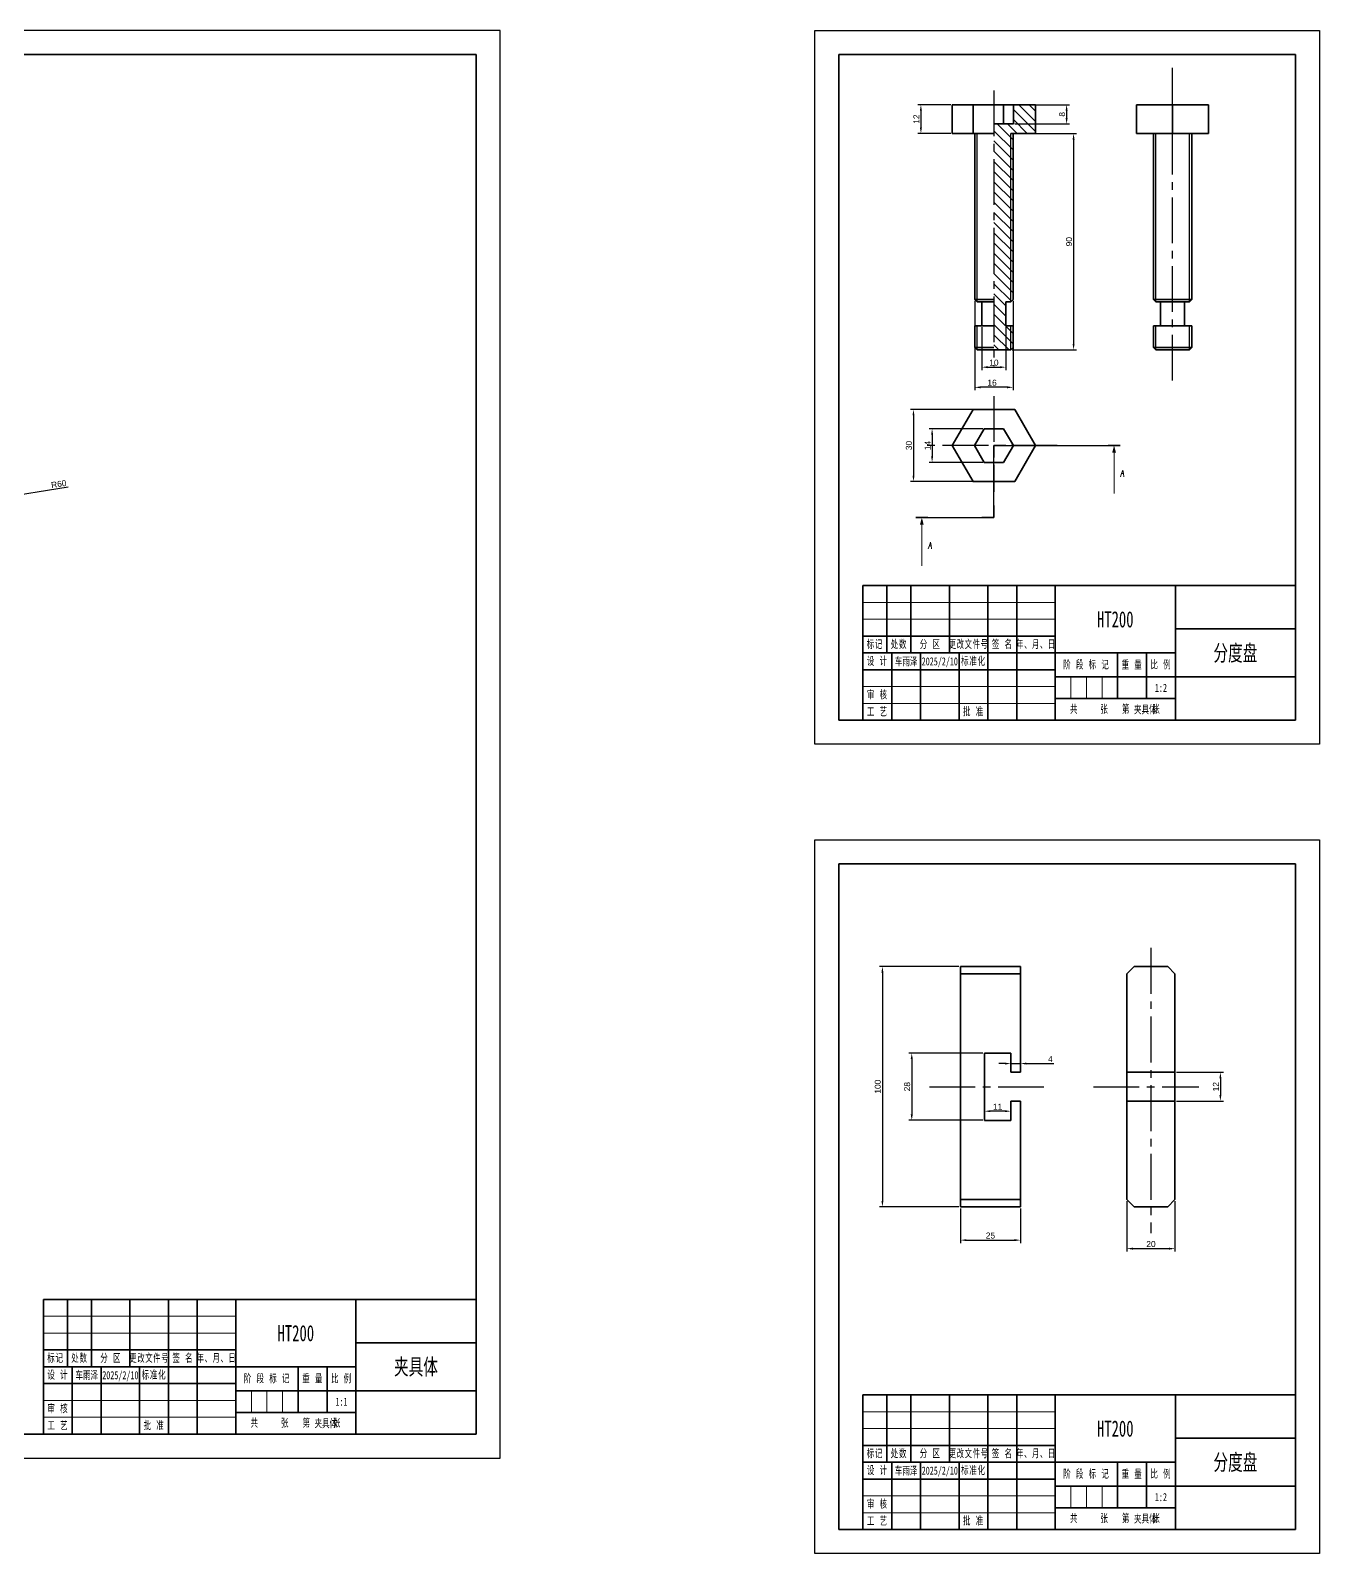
# Model space of a CAD drawing. Header units: millimetres. Extents: x 404 to 2877, y -584 to 1147.
# Drawn here: x 2340 to 2877, y 513 to 1147 of the extents above; entities that cross this region are included whole.
import ezdxf
from ezdxf.enums import TextEntityAlignment as Align

# ---------------------------------------------------------------- set-up
doc = ezdxf.new("R2010")
doc.units = ezdxf.units.MM
doc.linetypes.add('CENTER2', pattern=[28.575, 19.05, -3.175, 3.175, -3.175])
for name, color, linetype, lineweight in [('EB0', 7, 'Continuous', 35), ('粗实线', 50, 'Continuous', 35), ('细实线层', 7, 'Continuous', 18), ('边框', 7, 'Continuous', 35)]:
    doc.layers.add(name, color=color, linetype=linetype, lineweight=lineweight)
for name, color, linetype in [('剖面线', 3, 'Continuous'), ('标注层', 3, 'Continuous'), ('点画线', 1, 'CENTER2'), ('细实线', 7, 'Continuous')]:
    doc.layers.add(name, color=color, linetype=linetype)
doc.styles.get("Standard").update_dxf_attribs({"font": 'arial.ttf'})
doc.styles.add('UserTxtStyle1', font='SimSun.ttf', dxfattribs={"width": 0.667})
doc.styles.add('标准', font='SimSun.ttf', dxfattribs={"width": 0.667})
doc.dimstyles.new('ISO-25', dxfattribs={"dimtxt": 2.5, "dimasz": 2.5, "dimexe": 1.25, "dimexo": 0.625, "dimtad": 1, "dimtxsty": 'Standard', "dimcen": 2.5, "dimadec": 0, "dimazin": 0, "dimtfac": 1, "dimtmove": 0, "dimatfit": 3, "dimfxl": 1, "dimarcsym": 0})

# ---------------------------------------------------------------- blocks, each defined once
blk = doc.blocks.new('*D94')
at = {"layer": 'Defpoints', "color": 0, "transparency": 16777216}
for p in [(2298.99, 947.63), (2239.74, 938.19)]:
    blk.add_point(p, dxfattribs=at)
at = {"layer": '标注层', "color": 0, "lineweight": -2, "transparency": 16777216}
for p, q in [((2355.78, 956.67), (2301.46, 948.02)), ((2239.74, 938.19), (2298.99, 947.63))]:
    blk.add_line(p, q, dxfattribs=at)
at = {"layer": '标注层', "color": 0, "transparency": 16777216}
blk.add_solid([(2301.39, 948.43), (2301.52, 947.61), (2298.99, 947.63)], dxfattribs=at)
at = {"layer": '标注层', "color": 0, "transparency": 16777216, "insert": (2351.92, 957.98), "char_height": 2.5, "attachment_point": 5, "rotation": 9.04724}
blk.add_mtext('R60', dxfattribs=at)
blk = doc.blocks.new('$CAXA_TITLE_151E506F$')
at = {"layer": '细实线层', "linetype": 'Continuous', "lineweight": 18}
for p, q in [((-100, 49), (-180, 49)), ((-100, 42), (-180, 42)), ((-100, 14), (-180, 14)), ((-93.5, 18), (-93.5, 9)), ((-87, 18), (-87, 9)), ((-80.5, 18), (-80.5, 9)), ((-100, 7), (-180, 7))]:
    blk.add_line(p, q, dxfattribs=at)
at = {"layer": '边框', "linetype": 'Continuous', "lineweight": 35}
for p, q in [((-180, 56), (0, 56)), ((-180, 56), (-180, 0)), ((-170, 28), (-170, 56)), ((-160, 28), (-160, 56)), ((-144, 28), (-144, 56)), ((-128, 28), (-128, 56)), ((-116, 28), (-116, 56)), ((-100, 56), (-100, 0)), ((-50, 0), (-50, 56)), ((0, 56), (0, 0)), ((-100, 35), (-180, 35)), ((0, 38), (-50, 38)), ((-50, 28), (-180, 28)), ((-168, 0), (-168, 28)), ((-156, 0), (-156, 28)), ((-140, 0), (-140, 28)), ((-128, 0), (-128, 28)), ((-116, 0), (-116, 28)), ((-74, 28), (-74, 9)), ((-62, 28), (-62, 9)), ((-100, 21), (-180, 21)), ((-50, 18), (-100, 18)), ((0, 18), (-50, 18)), ((-50, 9), (-100, 9)), ((0, 0), (-180, 0))]:
    blk.add_line(p, q, dxfattribs=at)
at = {"layer": '边框', "attachment_point": 5, "line_spacing_factor": 1.15057, "style": 'UserTxtStyle1'}
for s, insert, char_height, width in [('\\T1.1;标记', (-175, 31.5), 3.353, 10), ('\\T1.1;处数', (-165, 31.5), 3.353, 10), ('\\T1.1;分 区', (-152, 31.5), 3.353, 16), ('\\T1.1;{\\W0.640781;更改文件号}', (-135.97, 31.5), 3.3528, 31.2584), ('\\T1.1;签 名', (-122, 31.5), 3.353, 12), ('\\T1.1;{\\W0.639309;年、月、日}', (-107.98, 31.5), 3.3528, 30.516), ('\\T1.1;设 计', (-174, 24.5), 3.353, 12), ('\\T1.1;设 计', (-174, 24.5), 3.353, 12), ('\\T1.1;标准化', (-134, 24.5), 3.353, 12), ('\\T1.1;阶 段 标 记', (-87, 23), 3.3528, 26), ('\\T1.1;重 量', (-68, 23), 3.353, 12), ('\\T1.1;比 例', (-56, 23), 3.353, 12), ('\\T1.1;审 核', (-174, 10.5), 3.353, 12), ('\\T1.1;共     张   第     张', (-75, 4.5), 3.3528, 50), ('\\T1.1;工 艺', (-174, 3.5), 3.353, 12), ('\\T1.1;批 准', (-134, 3.5), 3.353, 12)]:
    blk.add_mtext(s, dxfattribs=dict(at, insert=insert, char_height=char_height, width=width))
at = {"layer": '边框', "color": 0, "linetype": 'Continuous', "style": '标准'}
for tag, height, width, p in [('标记C', 3.35, 0.667, (-175, 52.5)), ('处数C', 3.35, 0.667, (-165, 52.5)), ('分区C', 3.35, 0.667, (-152, 52.5)), ('更改文件_编号C', 3.35, 0.45222, (-136, 52.5)), ('标记签名C', 3.35, 0.518563, (-122, 52.5)), ('标记_日期C', 3.35, 0.63526, (-108, 52.5)), ('单位名称', 6.71, 0.667, (-25, 47)), ('标记B', 3.35, 0.667, (-175, 45.5)), ('处数B', 3.35, 0.667, (-165, 45.5)), ('分区B', 3.35, 0.667, (-152, 45.5)), ('更改文件_编号B', 3.35, 0.45222, (-136, 45.5)), ('标记签名B', 3.35, 0.518563, (-122, 45.5)), ('标记_日期B', 3.35, 0.63526, (-108, 45.5)), ('材料名称', 6.71, 0.667, (-75, 42)), ('标记A', 3.35, 0.667, (-175, 38.5)), ('处数A', 3.35, 0.667, (-165, 38.5)), ('分区A', 3.35, 0.667, (-152, 38.5)), ('更改文件_编号A', 3.35, 0.451201, (-136, 38.5)), ('标记签名A', 3.35, 0.516738, (-122, 38.5)), ('标记_日期A', 3.35, 0.633251, (-108, 38.5)), ('图纸名称', 6.71, 0.667, (-25, 28)), ('设计_人员编号', 3.35, 0.359243, (-162, 24.5)), ('设计_日期', 3.35, 0.667, (-148, 24.5)), ('标准化_人员编号', 3.35, 0.31009, (-122, 24.5)), ('标准化_日期', 3.35, 0.580046, (-108, 24.5)), ('审核_人员编号', 3.35, 0.361231, (-162, 10.5)), ('审核_日期', 3.35, 0.667, (-148, 10.5)), ('阶段标记A', 3.35, 0.260662, (-96.75, 13.5)), ('阶段标记B', 3.35, 0.261591, (-90.25, 13.5)), ('阶段标记C', 3.35, 0.261591, (-83.75, 13.5)), ('阶段标记D', 3.35, 0.261591, (-77.25, 13.5)), ('重量', 3.35, 0.667, (-68, 13.5)), ('图纸比例', 3.35, 0.598211, (-56, 13.5)), ('图纸编号', 6.71, 0.667, (-25, 9)), ('页数', 3.35, 0.667, (-87.5, 4.5)), ('页码', 3.35, 0.667, (-62.5, 4.5)), ('工艺_人员编号', 3.35, 0.359023, (-162, 3.5)), ('工艺_日期', 3.35, 0.667, (-148, 3.5)), ('批准_人员编号', 3.35, 0.358147, (-122, 3.5)), ('批准_日期', 3.35, 0.667, (-108, 3.5))]:
    blk.add_attdef(tag, text='', height=height, dxfattribs=dict(at, width=width)).set_placement(p, align=Align.MIDDLE_CENTER)
blk = doc.blocks.new('*D173')
at = {"layer": 'Defpoints', "color": 0, "transparency": 16777216}
for p in [(2727.08, 757.25), (2694.64, 657.25), (2727.08, 657.25)]:
    blk.add_point(p, dxfattribs=at)
at = {"layer": '标注层', "color": 0, "lineweight": -2, "transparency": 16777216}
for p, q in [((2726.45, 757.25), (2693.39, 757.25)), ((2694.64, 754.75), (2694.64, 659.75)), ((2726.45, 657.25), (2693.39, 657.25))]:
    blk.add_line(p, q, dxfattribs=at)
at = {"layer": '标注层', "color": 0, "transparency": 16777216}
for points in [[(2694.22, 754.75), (2695.05, 754.75), (2694.64, 757.25)], [(2694.22, 659.75), (2695.05, 659.75), (2694.64, 657.25)]]:
    blk.add_solid(points, dxfattribs=at)
at = {"layer": '标注层', "color": 0, "transparency": 16777216, "insert": (2692.73, 707.25), "char_height": 2.5, "attachment_point": 5, "rotation": 90}
blk.add_mtext('100', dxfattribs=at)
blk = doc.blocks.new('*D174')
at = {"layer": 'Defpoints', "color": 0, "transparency": 16777216}
for p in [(2737.08, 721.25), (2706.84, 693.25), (2737.08, 693.25)]:
    blk.add_point(p, dxfattribs=at)
at = {"layer": '标注层', "color": 0, "lineweight": -2, "transparency": 16777216}
for p, q in [((2736.45, 721.25), (2705.59, 721.25)), ((2706.84, 718.75), (2706.84, 695.75)), ((2736.45, 693.25), (2705.59, 693.25))]:
    blk.add_line(p, q, dxfattribs=at)
at = {"layer": '标注层', "color": 0, "transparency": 16777216}
for points in [[(2706.42, 718.75), (2707.26, 718.75), (2706.84, 721.25)], [(2706.42, 695.75), (2707.26, 695.75), (2706.84, 693.25)]]:
    blk.add_solid(points, dxfattribs=at)
at = {"layer": '标注层', "color": 0, "transparency": 16777216, "insert": (2704.94, 707.25), "char_height": 2.5, "attachment_point": 5, "rotation": 90}
blk.add_mtext('28', dxfattribs=at)
blk = doc.blocks.new('*D175')
at = {"layer": 'Defpoints', "color": 0, "transparency": 16777216}
for p in [(2816.37, 713.25), (2816.37, 701.25), (2835.26, 701.25)]:
    blk.add_point(p, dxfattribs=at)
at = {"layer": '标注层', "color": 0, "lineweight": -2, "transparency": 16777216}
for p, q in [((2817, 713.25), (2836.51, 713.25)), ((2835.26, 710.75), (2835.26, 703.75)), ((2817, 701.25), (2836.51, 701.25))]:
    blk.add_line(p, q, dxfattribs=at)
at = {"layer": '标注层', "color": 0, "transparency": 16777216}
for points in [[(2834.84, 710.75), (2835.67, 710.75), (2835.26, 713.25)], [(2834.84, 703.75), (2835.67, 703.75), (2835.26, 701.25)]]:
    blk.add_solid(points, dxfattribs=at)
at = {"layer": '标注层', "color": 0, "transparency": 16777216, "insert": (2833.38, 707.25), "char_height": 2.5, "attachment_point": 5, "rotation": 90}
blk.add_mtext('12', dxfattribs=at)
blk = doc.blocks.new('*D176')
at = {"layer": 'Defpoints', "color": 0, "transparency": 16777216}
for p in [(2752.08, 716.86), (2748.08, 713.25), (2752.08, 713.25)]:
    blk.add_point(p, dxfattribs=at)
at = {"layer": '标注层', "color": 0, "lineweight": -2, "transparency": 16777216}
for p, q in [((2745.58, 716.86), (2743.08, 716.86)), ((2748.08, 713.87), (2748.08, 718.11)), ((2748.08, 716.86), (2752.08, 716.86)), ((2752.08, 713.87), (2752.08, 718.11)), ((2754.58, 716.86), (2766.02, 716.86))]:
    blk.add_line(p, q, dxfattribs=at)
at = {"layer": '标注层', "color": 0, "transparency": 16777216}
for points in [[(2745.58, 717.27), (2745.58, 716.44), (2748.08, 716.86)], [(2754.58, 717.27), (2754.58, 716.44), (2752.08, 716.86)]]:
    blk.add_solid(points, dxfattribs=at)
at = {"layer": '标注层', "color": 0, "transparency": 16777216, "insert": (2764.53, 718.73), "char_height": 2.5, "attachment_point": 5}
blk.add_mtext('4', dxfattribs=at)
blk = doc.blocks.new('*D177')
at = {"layer": 'Defpoints', "color": 0, "transparency": 16777216}
for p in [(2727.08, 657.25), (2752.08, 657.25), (2752.08, 643.4)]:
    blk.add_point(p, dxfattribs=at)
at = {"layer": '标注层', "color": 0, "lineweight": -2, "transparency": 16777216}
for p, q in [((2727.08, 656.62), (2727.08, 642.15)), ((2752.08, 656.62), (2752.08, 642.15)), ((2729.58, 643.4), (2749.58, 643.4))]:
    blk.add_line(p, q, dxfattribs=at)
at = {"layer": '标注层', "color": 0, "transparency": 16777216}
for points in [[(2729.58, 643.81), (2729.58, 642.98), (2727.08, 643.4)], [(2749.58, 643.81), (2749.58, 642.98), (2752.08, 643.4)]]:
    blk.add_solid(points, dxfattribs=at)
at = {"layer": '标注层', "color": 0, "transparency": 16777216, "insert": (2739.58, 645.3), "char_height": 2.5, "attachment_point": 5}
blk.add_mtext('25', dxfattribs=at)
blk = doc.blocks.new('*D178')
at = {"layer": 'Defpoints', "color": 0, "transparency": 16777216}
for p in [(2796.37, 660.25), (2816.37, 660.25), (2816.37, 639.86)]:
    blk.add_point(p, dxfattribs=at)
at = {"layer": '标注层', "color": 0, "lineweight": -2, "transparency": 16777216}
for p, q in [((2796.37, 659.62), (2796.37, 638.61)), ((2816.37, 659.62), (2816.37, 638.61)), ((2798.87, 639.86), (2813.87, 639.86))]:
    blk.add_line(p, q, dxfattribs=at)
at = {"layer": '标注层', "color": 0, "transparency": 16777216}
for points in [[(2798.87, 640.28), (2798.87, 639.44), (2796.37, 639.86)], [(2813.87, 640.28), (2813.87, 639.44), (2816.37, 639.86)]]:
    blk.add_solid(points, dxfattribs=at)
at = {"layer": '标注层', "color": 0, "transparency": 16777216, "insert": (2806.37, 641.76), "char_height": 2.5, "attachment_point": 5}
blk.add_mtext('20', dxfattribs=at)
blk = doc.blocks.new('*D179')
at = {"layer": 'Defpoints', "color": 0, "transparency": 16777216}
for p in [(2737.08, 701.25), (2748.08, 701.25), (2737.08, 697.05)]:
    blk.add_point(p, dxfattribs=at)
at = {"layer": '标注层', "color": 0, "lineweight": -2, "transparency": 16777216}
for p, q in [((2737.08, 700.62), (2737.08, 695.8)), ((2748.08, 700.62), (2748.08, 695.8)), ((2745.58, 697.05), (2739.58, 697.05))]:
    blk.add_line(p, q, dxfattribs=at)
at = {"layer": '标注层', "color": 0, "transparency": 16777216}
for points in [[(2739.58, 697.46), (2739.58, 696.63), (2737.08, 697.05)], [(2745.58, 697.46), (2745.58, 696.63), (2748.08, 697.05)]]:
    blk.add_solid(points, dxfattribs=at)
at = {"layer": '标注层', "color": 0, "transparency": 16777216, "insert": (2742.58, 698.93), "char_height": 2.5, "attachment_point": 5}
blk.add_mtext('11', dxfattribs=at)
blk = doc.blocks.new('*D180')
at = {"layer": 'Defpoints', "color": 0, "transparency": 16777216}
for p in [(2749.03, 1103.82), (2748.03, 1013.82), (2774.18, 1013.82)]:
    blk.add_point(p, dxfattribs=at)
at = {"layer": '标注层', "color": 0, "lineweight": -2, "transparency": 16777216}
for p, q in [((2749.66, 1103.82), (2775.43, 1103.82)), ((2774.18, 1101.32), (2774.18, 1016.32)), ((2748.66, 1013.82), (2775.43, 1013.82))]:
    blk.add_line(p, q, dxfattribs=at)
at = {"layer": '标注层', "color": 0, "transparency": 16777216}
for points in [[(2773.76, 1101.32), (2774.59, 1101.32), (2774.18, 1103.82)], [(2773.76, 1016.32), (2774.59, 1016.32), (2774.18, 1013.82)]]:
    blk.add_solid(points, dxfattribs=at)
at = {"layer": '标注层', "color": 0, "transparency": 16777216, "insert": (2772.28, 1058.82), "char_height": 2.5, "attachment_point": 5, "rotation": 90}
blk.add_mtext('90', dxfattribs=at)
blk = doc.blocks.new('*D181')
at = {"layer": 'Defpoints', "color": 0, "transparency": 16777216}
for p in [(2733.03, 1034.82), (2749.03, 1034.82), (2733.03, 998.23)]:
    blk.add_point(p, dxfattribs=at)
at = {"layer": '标注层', "color": 0, "lineweight": -2, "transparency": 16777216}
for p, q in [((2733.03, 1034.2), (2733.03, 996.98)), ((2749.03, 1034.2), (2749.03, 996.98)), ((2746.53, 998.23), (2735.53, 998.23))]:
    blk.add_line(p, q, dxfattribs=at)
at = {"layer": '标注层', "color": 0, "transparency": 16777216}
for points in [[(2735.53, 998.64), (2735.53, 997.81), (2733.03, 998.23)], [(2746.53, 998.64), (2746.53, 997.81), (2749.03, 998.23)]]:
    blk.add_solid(points, dxfattribs=at)
at = {"layer": '标注层', "color": 0, "transparency": 16777216, "insert": (2740.25, 1000.13), "char_height": 2.5, "attachment_point": 5}
blk.add_mtext('16', dxfattribs=at)
blk = doc.blocks.new('*D182')
at = {"layer": 'Defpoints', "color": 0, "transparency": 16777216}
for p in [(2736.03, 1023.82), (2746.03, 1023.82), (2746.03, 1006.6)]:
    blk.add_point(p, dxfattribs=at)
at = {"layer": '标注层', "color": 0, "lineweight": -2, "transparency": 16777216}
for p, q in [((2736.03, 1023.2), (2736.03, 1005.35)), ((2746.03, 1023.2), (2746.03, 1005.35)), ((2738.53, 1006.6), (2743.53, 1006.6))]:
    blk.add_line(p, q, dxfattribs=at)
at = {"layer": '标注层', "color": 0, "transparency": 16777216}
for points in [[(2738.53, 1007.02), (2738.53, 1006.18), (2736.03, 1006.6)], [(2743.53, 1007.02), (2743.53, 1006.18), (2746.03, 1006.6)]]:
    blk.add_solid(points, dxfattribs=at)
at = {"layer": '标注层', "color": 0, "transparency": 16777216, "insert": (2741.03, 1008.5), "char_height": 2.5, "attachment_point": 5}
blk.add_mtext('10', dxfattribs=at)
blk = doc.blocks.new('*D183')
at = {"layer": 'Defpoints', "color": 0, "transparency": 16777216}
for p in [(2749.69, 989.01), (2707.56, 959.01), (2749.69, 959.01)]:
    blk.add_point(p, dxfattribs=at)
at = {"layer": '标注层', "color": 0, "lineweight": -2, "transparency": 16777216}
for p, q in [((2749.07, 989.01), (2706.31, 989.01)), ((2707.56, 986.51), (2707.56, 961.51)), ((2749.07, 959.01), (2706.31, 959.01))]:
    blk.add_line(p, q, dxfattribs=at)
at = {"layer": '标注层', "color": 0, "transparency": 16777216}
for points in [[(2707.15, 986.51), (2707.98, 986.51), (2707.56, 989.01)], [(2707.15, 961.51), (2707.98, 961.51), (2707.56, 959.01)]]:
    blk.add_solid(points, dxfattribs=at)
at = {"layer": '标注层', "color": 0, "transparency": 16777216, "insert": (2705.66, 974.01), "char_height": 2.5, "attachment_point": 5, "rotation": 90}
blk.add_mtext('30', dxfattribs=at)
blk = doc.blocks.new('*D184')
at = {"layer": 'Defpoints', "color": 0, "transparency": 16777216}
for p in [(2736.99, 981.01), (2715.31, 967.01), (2736.99, 967.01)]:
    blk.add_point(p, dxfattribs=at)
at = {"layer": '标注层', "color": 0, "lineweight": -2, "transparency": 16777216}
for p, q in [((2736.36, 981.01), (2714.06, 981.01)), ((2715.31, 978.51), (2715.31, 969.51)), ((2736.36, 967.01), (2714.06, 967.01))]:
    blk.add_line(p, q, dxfattribs=at)
at = {"layer": '标注层', "color": 0, "transparency": 16777216}
for points in [[(2714.89, 978.51), (2715.73, 978.51), (2715.31, 981.01)], [(2714.89, 969.51), (2715.73, 969.51), (2715.31, 967.01)]]:
    blk.add_solid(points, dxfattribs=at)
at = {"layer": '标注层', "color": 0, "transparency": 16777216, "insert": (2713.43, 974.01), "char_height": 2.5, "attachment_point": 5, "rotation": 90}
blk.add_mtext('14', dxfattribs=at)
blk = doc.blocks.new('*D185')
at = {"layer": 'Defpoints', "color": 0, "transparency": 16777216}
for p in [(2749.11, 1115.82), (2749.11, 1107.82), (2771.28, 1107.82)]:
    blk.add_point(p, dxfattribs=at)
at = {"layer": '标注层', "color": 0, "lineweight": -2, "transparency": 16777216}
for p, q in [((2749.74, 1115.82), (2772.53, 1115.82)), ((2771.28, 1113.32), (2771.28, 1110.32)), ((2749.74, 1107.82), (2772.53, 1107.82))]:
    blk.add_line(p, q, dxfattribs=at)
at = {"layer": '标注层', "color": 0, "transparency": 16777216}
for points in [[(2770.86, 1113.32), (2771.7, 1113.32), (2771.28, 1115.82)], [(2770.86, 1110.32), (2771.7, 1110.32), (2771.28, 1107.82)]]:
    blk.add_solid(points, dxfattribs=at)
at = {"layer": '标注层', "color": 0, "transparency": 16777216, "insert": (2769.38, 1111.82), "char_height": 2.5, "attachment_point": 5, "rotation": 90}
blk.add_mtext('8', dxfattribs=at)
blk = doc.blocks.new('*D186')
at = {"layer": 'Defpoints', "color": 0, "transparency": 16777216}
for p in [(2723.71, 1115.82), (2710.65, 1103.82), (2723.71, 1103.82)]:
    blk.add_point(p, dxfattribs=at)
at = {"layer": '标注层', "color": 0, "lineweight": -2, "transparency": 16777216}
for p, q in [((2723.09, 1115.82), (2709.4, 1115.82)), ((2710.65, 1113.32), (2710.65, 1106.32)), ((2723.09, 1103.82), (2709.4, 1103.82))]:
    blk.add_line(p, q, dxfattribs=at)
at = {"layer": '标注层', "color": 0, "transparency": 16777216}
for points in [[(2710.23, 1113.32), (2711.07, 1113.32), (2710.65, 1115.82)], [(2710.23, 1106.32), (2711.07, 1106.32), (2710.65, 1103.82)]]:
    blk.add_solid(points, dxfattribs=at)
at = {"layer": '标注层', "color": 0, "transparency": 16777216, "insert": (2708.77, 1109.82), "char_height": 2.5, "attachment_point": 5, "rotation": 90}
blk.add_mtext('12', dxfattribs=at)

msp = doc.modelspace()

# ---------------------------------------------------------------- hatches: boundary and pattern name
at = {"layer": '剖面线'}
h = msp.add_hatch(dxfattribs=at)
h.set_pattern_fill('_USER', color=256, scale=3, angle=135, pattern_type=0)
h.set_pattern_definition([(135, (779.1718, -840.6426), (-2.1213203, -2.1213203), [])])
h.paths.add_polyline_path([(2748.031, 1103.82), (2749.031, 1103.82), (2758.039, 1103.82), (2758.351, 1103.82), (2758.351, 1115.82), (2758.039, 1115.82), (2749.114, 1115.82), (2749.114, 1107.82), (2741.031, 1107.82), (2741.031, 1013.82), (2748.031, 1013.82), (2748.031, 1023.82), (2746.031, 1023.82), (2746.031, 1033.82), (2748.031, 1033.82)])
h.paths.add_polyline_path([(2749.031, 1103.82), (2748.031, 1103.82), (2748.031, 1033.82), (2749.031, 1034.82)], flags=17)
h.paths.add_polyline_path([(2749.031, 1023.82), (2748.031, 1023.82), (2748.031, 1013.82), (2749.031, 1014.82)], flags=17)

# ---------------------------------------------------------------- linework, layer by layer
at = {"color": 7, "lineweight": 13, "ltscale": 0.427556}
for p, q in [((2791.031, 971.109), (2791.031, 954.007)), ((2711.031, 941.109), (2711.031, 924.007))]:
    msp.add_line(p, q, dxfattribs=at)
for points in [[(1694.555, 552.705), (2535.555, 552.705), (2535.555, 1146.705), (1694.555, 1146.705)], [(2666.516, 1146.705), (2876.516, 1146.705), (2876.516, 849.705), (2666.516, 849.705)], [(2666.516, 810.005), (2876.516, 810.005), (2876.516, 513.005), (2666.516, 513.005)]]:
    msp.add_lwpolyline(points, close=True)
at = {"color": 7, "lineweight": 13}
for points in [[(2793.656, 961.024), (2794.181, 962.424), (2794.706, 963.824), (2794.916, 962.424), (2795.126, 961.024)], [(2794.146, 962.319), (2794.916, 962.319)], [(2713.656, 931.024), (2714.181, 932.424), (2714.706, 933.824), (2714.916, 932.424), (2715.126, 931.024)], [(2714.146, 932.319), (2714.916, 932.319)]]:
    msp.add_lwpolyline(points, dxfattribs=at)
for points in [[(2791.807, 971.109), (2791.031, 974.007), (2790.254, 971.109)], [(2711.807, 941.109), (2711.031, 944.007), (2710.254, 941.109)]]:
    msp.add_solid(points, dxfattribs=at)
at = {"layer": 'EB0'}
for p, q in [((1719.555, 1136.705), (2525.555, 1136.705)), ((2525.555, 1136.705), (2525.555, 562.705)), ((2525.555, 562.705), (1719.555, 562.705))]:
    msp.add_line(p, q, dxfattribs=at)
at = {"layer": 'EB0', "color": 0, "linetype": 'Continuous', "lineweight": 35}
msp.add_line((2345.555, 618.705), (2525.555, 618.705), dxfattribs=at)
at = {"layer": '点画线'}
for p, q in [((2815.369, 1001.075), (2815.369, 1131.16)), ((2741.031, 1121.767), (2741.031, 1007.026)), ((2741.031, 994.555), (2741.031, 954.713)), ((2767.281, 974.007), (2712.14, 974.007)), ((2806.371, 764.974), (2806.371, 646.285)), ((2714.173, 707.246), (2764.218, 707.246)), ((2782.465, 707.246), (2826.321, 707.246))]:
    msp.add_line(p, q, dxfattribs=at)
at = {"layer": '粗实线', "ltscale": 0.204141}
for p, q in [((2723.71, 1115.82), (2741.031, 1115.82)), ((2723.71, 1103.82), (2741.031, 1103.82))]:
    msp.add_line(p, q, dxfattribs=at)
at = {"layer": '粗实线'}
for p, q in [((2723.71, 1103.82), (2723.71, 1115.82)), ((2732.37, 1115.82), (2732.37, 1103.82)), ((2758.351, 1103.82), (2758.351, 1115.82)), ((2800.369, 1103.82), (2800.369, 1115.82)), ((2830.369, 1103.82), (2830.369, 1115.82)), ((2733.031, 1103.82), (2733.031, 1034.82)), ((2749.031, 1103.82), (2748.031, 1103.82)), ((2749.031, 1103.82), (2749.031, 1034.82)), ((2807.369, 1103.82), (2807.369, 1034.82)), ((2823.369, 1103.82), (2823.369, 1034.82)), ((2752.079, 757.246), (2727.079, 757.246)), ((2752.079, 754.246), (2727.079, 754.246)), ((2727.079, 754.246), (2727.079, 660.246)), ((2752.079, 754.246), (2752.079, 713.246)), ((2796.371, 660.246), (2796.371, 754.246)), ((2816.371, 754.246), (2816.371, 660.246)), ((2737.079, 693.246), (2737.079, 721.246)), ((2796.371, 713.246), (2816.371, 713.246)), ((2752.079, 701.246), (2752.079, 660.246)), ((2796.371, 701.246), (2816.371, 701.246)), ((2752.079, 660.246), (2727.079, 660.246)), ((2752.079, 657.246), (2727.079, 657.246))]:
    msp.add_line(p, q, dxfattribs=at)
at = {"layer": '粗实线', "ltscale": 0.101036}
for p, q in [((2745.072, 1115.82), (2741.031, 1115.82)), ((2749.114, 1115.82), (2745.072, 1115.82))]:
    msp.add_line(p, q, dxfattribs=at)
at = {"layer": '粗实线', "ltscale": 0.2}
for p, q in [((2745.072, 1115.82), (2745.072, 1107.82)), ((2749.114, 1115.82), (2749.114, 1107.82)), ((2748.079, 721.246), (2748.079, 713.246)), ((2748.079, 701.246), (2748.079, 693.246))]:
    msp.add_line(p, q, dxfattribs=at)
at = {"layer": '粗实线', "ltscale": 0.223148}
msp.add_line((2758.039, 1115.82), (2749.114, 1115.82), dxfattribs=at)
at = {"layer": '粗实线', "ltscale": 0.007562}
for p, q in [((2758.039, 1115.82), (2758.351, 1115.82)), ((2758.039, 1103.82), (2758.351, 1103.82))]:
    msp.add_line(p, q, dxfattribs=at)
at = {"layer": '粗实线', "ltscale": 0.014144}
for p, q in [((2800.369, 1115.82), (2800.66, 1115.82)), ((2800.369, 1103.82), (2800.66, 1103.82))]:
    msp.add_line(p, q, dxfattribs=at)
at = {"layer": '粗实线', "ltscale": 0.381872}
for p, q in [((2800.66, 1115.82), (2815.935, 1115.82)), ((2800.66, 1103.82), (2815.935, 1103.82))]:
    msp.add_line(p, q, dxfattribs=at)
at = {"layer": '粗实线', "ltscale": 0.3}
msp.add_line((2815.369, 1103.82), (2815.369, 1115.82), dxfattribs=at)
at = {"layer": '粗实线', "ltscale": 0.367728}
for p, q in [((2815.935, 1115.82), (2830.369, 1115.82)), ((2815.935, 1103.82), (2830.369, 1103.82))]:
    msp.add_line(p, q, dxfattribs=at)
at = {"layer": '粗实线', "ltscale": 0.202072}
for p, q in [((2749.114, 1107.82), (2741.031, 1107.82)), ((2736.989, 981.007), (2732.948, 974.007)), ((2745.072, 981.007), (2736.989, 981.007)), ((2749.114, 974.007), (2745.072, 981.007)), ((2732.948, 974.007), (2736.989, 967.007)), ((2745.072, 967.007), (2749.114, 974.007)), ((2736.989, 967.007), (2745.072, 967.007))]:
    msp.add_line(p, q, dxfattribs=at)
at = {"layer": '粗实线', "ltscale": 0.22522}
msp.add_line((2758.039, 1103.82), (2749.031, 1103.82), dxfattribs=at)
at = {"layer": '粗实线', "ltscale": 0.104115}
for p, q in [((2733.031, 1034.82), (2737.195, 1034.82)), ((2733.031, 1023.82), (2737.195, 1023.82)), ((2733.031, 1014.82), (2737.195, 1014.82))]:
    msp.add_line(p, q, dxfattribs=at)
at = {"layer": '粗实线', "ltscale": 0.035355}
for p, q in [((2734.031, 1033.82), (2733.031, 1034.82)), ((2748.031, 1033.82), (2749.031, 1034.82)), ((2808.369, 1033.82), (2807.369, 1034.82)), ((2822.369, 1033.82), (2823.369, 1034.82)), ((2734.031, 1013.82), (2733.031, 1014.82)), ((2748.031, 1013.82), (2749.031, 1014.82)), ((2808.369, 1013.82), (2807.369, 1014.82)), ((2822.369, 1013.82), (2823.369, 1014.82))]:
    msp.add_line(p, q, dxfattribs=at)
at = {"layer": '粗实线', "ltscale": 0.091101}
msp.add_line((2734.031, 1033.82), (2737.675, 1033.82), dxfattribs=at)
at = {"layer": '粗实线', "ltscale": 0.25}
for p, q in [((2736.031, 1033.82), (2736.031, 1023.82)), ((2746.031, 1033.82), (2746.031, 1023.82)), ((2810.369, 1033.82), (2810.369, 1023.82)), ((2820.369, 1033.82), (2820.369, 1023.82))]:
    msp.add_line(p, q, dxfattribs=at)
at = {"layer": '粗实线', "ltscale": 0.095885}
for p, q in [((2737.195, 1034.82), (2741.031, 1034.82)), ((2737.195, 1023.82), (2741.031, 1023.82)), ((2737.195, 1014.82), (2741.031, 1014.82))]:
    msp.add_line(p, q, dxfattribs=at)
at = {"layer": '粗实线', "ltscale": 0.083899}
msp.add_line((2737.675, 1033.82), (2741.031, 1033.82), dxfattribs=at)
at = {"layer": '粗实线', "ltscale": 0.05}
msp.add_line((2748.031, 1033.82), (2746.031, 1033.82), dxfattribs=at)
at = {"layer": '粗实线', "ltscale": 0.375517}
for p, q in [((2807.369, 1034.82), (2822.39, 1034.82)), ((2807.369, 1023.82), (2822.39, 1023.82)), ((2807.369, 1014.82), (2822.39, 1014.82))]:
    msp.add_line(p, q, dxfattribs=at)
at = {"layer": '粗实线', "ltscale": 0.328577}
for p, q in [((2808.369, 1033.82), (2821.512, 1033.82)), ((2808.369, 1013.82), (2822.369, 1013.82))]:
    msp.add_line(p, q, dxfattribs=at)
at = {"layer": '粗实线', "ltscale": 0.021423}
msp.add_line((2821.512, 1033.82), (2822.369, 1033.82), dxfattribs=at)
at = {"layer": '粗实线', "ltscale": 0.024483}
for p, q in [((2822.39, 1034.82), (2823.369, 1034.82)), ((2822.39, 1023.82), (2823.369, 1023.82)), ((2822.39, 1014.82), (2823.369, 1014.82))]:
    msp.add_line(p, q, dxfattribs=at)
at = {"layer": '粗实线', "ltscale": 0.225}
for p, q in [((2733.031, 1023.82), (2733.031, 1014.82)), ((2749.031, 1023.82), (2749.031, 1014.82)), ((2807.369, 1023.82), (2807.369, 1014.82)), ((2823.369, 1023.82), (2823.369, 1014.82))]:
    msp.add_line(p, q, dxfattribs=at)
at = {"layer": '粗实线', "ltscale": 0.075}
for p, q in [((2749.031, 1023.82), (2746.031, 1023.82)), ((2727.079, 757.246), (2727.079, 754.246)), ((2752.079, 757.246), (2752.079, 754.246)), ((2727.079, 660.246), (2727.079, 657.246)), ((2752.079, 660.246), (2752.079, 657.246))]:
    msp.add_line(p, q, dxfattribs=at)
at = {"layer": '粗实线', "ltscale": 0.175}
msp.add_line((2748.031, 1013.82), (2734.031, 1013.82), dxfattribs=at)
at = {"layer": '粗实线', "ltscale": 0.125}
for p, q in [((2741.031, 974.007), (2741.031, 969.007)), ((2741.031, 974.007), (2746.031, 974.007)), ((2793.531, 974.007), (2788.531, 974.007)), ((2741.031, 944.007), (2741.031, 949.007)), ((2708.531, 944.007), (2713.531, 944.007)), ((2741.031, 944.007), (2736.031, 944.007))]:
    msp.add_line(p, q, dxfattribs=at)
at = {"layer": '粗实线', "ltscale": 0.106066}
for p, q in [((2796.371, 754.246), (2799.371, 757.246)), ((2813.371, 757.246), (2816.371, 754.246)), ((2799.371, 657.246), (2796.371, 660.246)), ((2813.371, 657.246), (2816.371, 660.246))]:
    msp.add_line(p, q, dxfattribs=at)
at = {"layer": '粗实线', "ltscale": 0.35}
for p, q in [((2799.371, 757.246), (2813.371, 757.246)), ((2813.371, 657.246), (2799.371, 657.246))]:
    msp.add_line(p, q, dxfattribs=at)
at = {"layer": '粗实线', "ltscale": 0.275}
for p, q in [((2737.079, 721.246), (2748.079, 721.246)), ((2748.079, 693.246), (2737.079, 693.246))]:
    msp.add_line(p, q, dxfattribs=at)
at = {"layer": '粗实线', "ltscale": 0.1}
for p, q in [((2748.079, 713.246), (2752.079, 713.246)), ((2752.079, 701.246), (2748.079, 701.246))]:
    msp.add_line(p, q, dxfattribs=at)
at = {"layer": '粗实线'}
msp.add_lwpolyline([(2732.37, 989.007), (2723.71, 974.007), (2732.37, 959.007), (2749.691, 959.007), (2758.351, 974.007), (2749.691, 989.007)], close=True, dxfattribs=at)
at = {"layer": '细实线'}
for p, q in [((2734.031, 1033.82), (2734.031, 1103.82)), ((2748.031, 1033.82), (2748.031, 1103.82)), ((2808.369, 1033.82), (2808.369, 1103.82)), ((2822.369, 1033.82), (2822.369, 1103.82)), ((2734.031, 1013.82), (2734.031, 1023.82)), ((2748.031, 1013.82), (2748.031, 1023.82)), ((2808.369, 1013.82), (2808.369, 1023.82)), ((2822.369, 1013.82), (2822.369, 1023.82)), ((2746.031, 974.007), (2788.531, 974.007)), ((2741.031, 949.007), (2741.031, 969.007)), ((2713.531, 944.007), (2736.031, 944.007))]:
    msp.add_line(p, q, dxfattribs=at)
at = {"layer": '边框'}
for p, q in [((2676.516, 859.705), (2676.516, 1136.705)), ((2676.516, 1136.705), (2866.516, 1136.705)), ((2866.516, 1136.705), (2866.516, 859.705)), ((2866.516, 859.705), (2676.516, 859.705)), ((2676.516, 523.005), (2676.516, 800.005)), ((2676.516, 800.005), (2866.516, 800.005)), ((2866.516, 800.005), (2866.516, 523.005)), ((2866.516, 523.005), (2676.516, 523.005))]:
    msp.add_line(p, q, dxfattribs=at)

# ---------------------------------------------------------------- block references
at = {"layer": '边框', "linetype": 'Continuous', "lineweight": 18}
ref = msp.add_blockref('$CAXA_TITLE_151E506F$', (2866.516, 859.705), dxfattribs=at)
ref.add_attrib('图纸名称', '分度盘', dxfattribs={"layer": 'EB0', "color": 0, "linetype": 'Continuous', "height": 6.7055, "style": '标准', "width": 0.667}).set_placement((2841.516, 887.705), align=Align.MIDDLE_CENTER)
ref.add_attrib('材料名称', 'HT200', dxfattribs={"layer": 'EB0', "color": 0, "linetype": 'Continuous', "height": 6.7055, "style": '标准', "width": 0.667}).set_placement((2791.516, 901.705), align=Align.MIDDLE_CENTER)
ref.add_attrib('图纸比例', '1:2', dxfattribs={"layer": 'EB0', "color": 0, "linetype": 'Continuous', "height": 3.3528, "style": '标准', "width": 0.667}).set_placement((2810.516, 873.205), align=Align.MIDDLE_CENTER)
ref.add_attrib('页码', '夹具体', dxfattribs={"layer": 'EB0', "color": 0, "linetype": 'Continuous', "height": 3.3528, "style": '标准', "width": 0.667}).set_placement((2804.016, 864.205), align=Align.MIDDLE_CENTER)
ref.add_attrib('设计_人员编号', '车雨泽', dxfattribs={"layer": 'EB0', "color": 0, "linetype": 'Continuous', "height": 3.3528, "style": '标准', "width": 0.667}).set_placement((2704.516, 884.205), align=Align.MIDDLE_CENTER)
ref.add_attrib('设计_日期', '2025/2/10', dxfattribs={"layer": 'EB0', "color": 0, "linetype": 'Continuous', "height": 3.3528, "style": '标准', "width": 0.667}).set_placement((2718.516, 884.205), align=Align.MIDDLE_CENTER)
at = {"layer": '边框', "linetype": 'Continuous'}
ref = msp.add_blockref('$CAXA_TITLE_151E506F$', (2525.555, 562.705), dxfattribs=at)
ref.add_attrib('图纸名称', '夹具体', dxfattribs={"layer": 'EB0', "color": 0, "linetype": 'Continuous', "height": 6.7055, "style": '标准', "width": 0.667}).set_placement((2500.555, 590.705), align=Align.MIDDLE_CENTER)
ref.add_attrib('材料名称', 'HT200', dxfattribs={"layer": 'EB0', "color": 0, "linetype": 'Continuous', "height": 6.7055, "style": '标准', "width": 0.667}).set_placement((2450.555, 604.705), align=Align.MIDDLE_CENTER)
ref.add_attrib('图纸比例', '1:1', dxfattribs={"layer": 'EB0', "color": 0, "linetype": 'Continuous', "height": 3.3528, "style": '标准', "width": 0.667}).set_placement((2469.555, 576.205), align=Align.MIDDLE_CENTER)
ref.add_attrib('页码', '夹具体', dxfattribs={"layer": 'EB0', "color": 0, "linetype": 'Continuous', "height": 3.3528, "style": '标准', "width": 0.667}).set_placement((2463.055, 567.205), align=Align.MIDDLE_CENTER)
ref.add_attrib('设计_人员编号', '车雨泽', dxfattribs={"layer": 'EB0', "color": 0, "linetype": 'Continuous', "height": 3.3528, "style": '标准', "width": 0.667}).set_placement((2363.555, 587.205), align=Align.MIDDLE_CENTER)
ref.add_attrib('设计_日期', '2025/2/10', dxfattribs={"layer": 'EB0', "color": 0, "linetype": 'Continuous', "height": 3.3528, "style": '标准', "width": 0.667}).set_placement((2377.555, 587.205), align=Align.MIDDLE_CENTER)
at = {"layer": '边框', "linetype": 'Continuous', "lineweight": 18}
ref = msp.add_blockref('$CAXA_TITLE_151E506F$', (2866.516, 523.005), dxfattribs=at)
ref.add_attrib('图纸名称', '分度盘', dxfattribs={"layer": 'EB0', "color": 0, "linetype": 'Continuous', "height": 6.7055, "style": '标准', "width": 0.667}).set_placement((2841.516, 551.005), align=Align.MIDDLE_CENTER)
ref.add_attrib('材料名称', 'HT200', dxfattribs={"layer": 'EB0', "color": 0, "linetype": 'Continuous', "height": 6.7055, "style": '标准', "width": 0.667}).set_placement((2791.516, 565.005), align=Align.MIDDLE_CENTER)
ref.add_attrib('图纸比例', '1:2', dxfattribs={"layer": 'EB0', "color": 0, "linetype": 'Continuous', "height": 3.3528, "style": '标准', "width": 0.667}).set_placement((2810.516, 536.505), align=Align.MIDDLE_CENTER)
ref.add_attrib('页码', '夹具体', dxfattribs={"layer": 'EB0', "color": 0, "linetype": 'Continuous', "height": 3.3528, "style": '标准', "width": 0.667}).set_placement((2804.016, 527.505), align=Align.MIDDLE_CENTER)
ref.add_attrib('设计_人员编号', '车雨泽', dxfattribs={"layer": 'EB0', "color": 0, "linetype": 'Continuous', "height": 3.3528, "style": '标准', "width": 0.667}).set_placement((2704.516, 547.505), align=Align.MIDDLE_CENTER)
ref.add_attrib('设计_日期', '2025/2/10', dxfattribs={"layer": 'EB0', "color": 0, "linetype": 'Continuous', "height": 3.3528, "style": '标准', "width": 0.667}).set_placement((2718.516, 547.505), align=Align.MIDDLE_CENTER)

# ---------------------------------------------------------------- dimensions: what is measured, and where the dimension line sits
at = {"layer": '标注层'}
for base, p1, p2, picture, middle in [((2710.65, 1103.82), (2723.71, 1115.82), (2723.71, 1103.82), '*D186', (2708.77, 1109.82)), ((2771.279, 1107.82), (2749.114, 1115.82), (2749.114, 1107.82), '*D185', (2769.377, 1111.82)), ((2774.178, 1013.82), (2749.031, 1103.82), (2748.031, 1013.82), '*D180', (2772.276, 1058.82)), ((2707.565, 959.007), (2749.691, 989.007), (2749.691, 959.007), '*D183', (2705.662, 974.007)), ((2715.31, 967.007), (2736.989, 981.007), (2736.989, 967.007), '*D184', (2713.43, 974.007)), ((2694.636, 657.246), (2727.079, 757.246), (2727.079, 657.246), '*D173', (2692.735, 707.246)), ((2706.839, 693.246), (2737.079, 721.246), (2737.079, 693.246), '*D174', (2704.938, 707.246)), ((2835.257, 701.246), (2816.371, 713.246), (2816.371, 701.246), '*D175', (2833.377, 707.246))]:
    dim = msp.add_linear_dim(base=base, p1=p1, p2=p2, angle=90, dimstyle='ISO-25', dxfattribs=at)
    dim.commit()
    dim.dimension.update_dxf_attribs({"geometry": picture, "text_midpoint": middle})
for base, p1, p2, picture, middle in [((2733.031, 998.227), (2749.031, 1034.82), (2733.031, 1034.82), '*D181', (2740.248, 998.227)), ((2752.079, 716.858), (2748.079, 713.246), (2752.079, 713.246), '*D176', (2764.534, 716.858))]:
    dim = msp.add_linear_dim(base=base, p1=p1, p2=p2, dimstyle='ISO-25', dxfattribs=at)
    dim.commit()
    dim.dimension.update_dxf_attribs({"geometry": picture, "text_midpoint": middle, "dimtype": 160})
for base, p1, p2, picture, middle in [((2746.031, 1006.6), (2736.031, 1023.82), (2746.031, 1023.82), '*D182', (2741.031, 1008.502)), ((2737.079, 697.045), (2748.079, 701.246), (2737.079, 701.246), '*D179', (2742.579, 698.926)), ((2816.371, 639.861), (2796.371, 660.246), (2816.371, 660.246), '*D178', (2806.371, 641.762)), ((2752.079, 643.395), (2727.079, 657.246), (2752.079, 657.246), '*D177', (2739.579, 645.297))]:
    dim = msp.add_linear_dim(base=base, p1=p1, p2=p2, dimstyle='ISO-25', dxfattribs=at)
    dim.commit()
    dim.dimension.update_dxf_attribs({"geometry": picture, "text_midpoint": middle})
dim = msp.add_radius_dim(center=(2239.735, 938.192), mpoint=(2298.989, 947.627), dimstyle='ISO-25', dxfattribs=at)
dim.commit()
dim.dimension.update_dxf_attribs({"geometry": '*D94', "text_midpoint": (2352.221, 956.103), "dimtype": 164})

doc.saveas('drawing.dxf')
